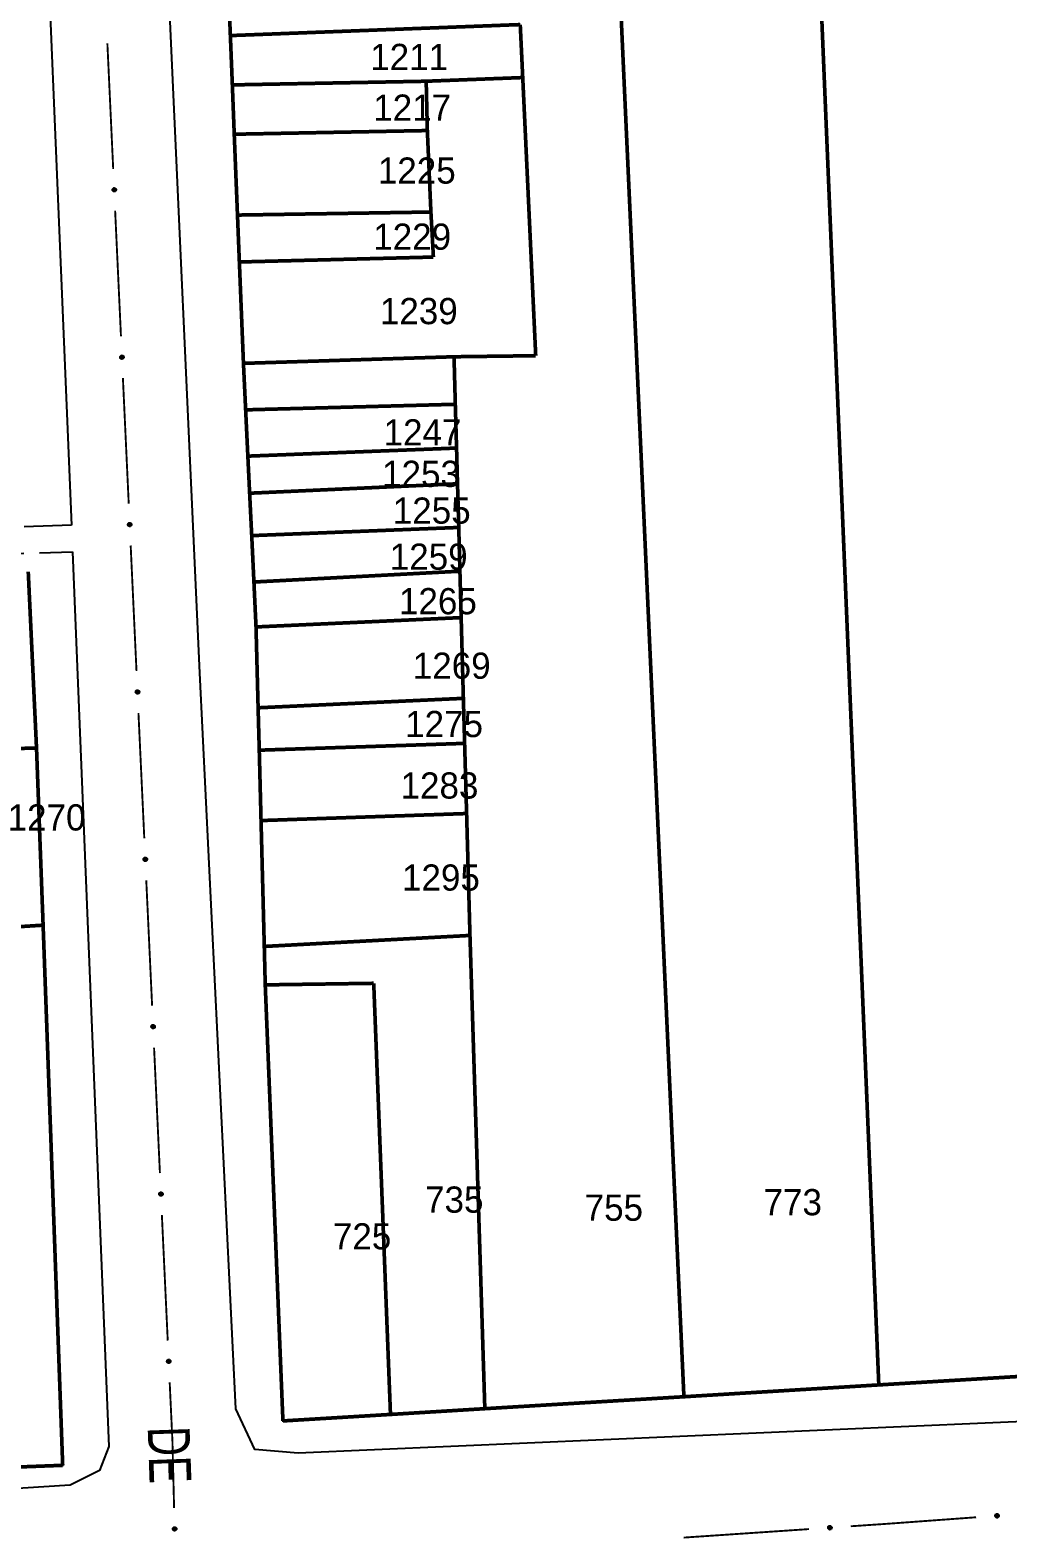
# Model space of a CAD drawing. Extents: x 202481 to 204056, y 4838981 to 4840330.
# Drawn here: x 202910.4 to 203003.8, y 4839515.2 to 4839658.8 of the extents above; entities that cross this region are included whole.
import ezdxf
from ezdxf.enums import TextEntityAlignment as Align

# ---------------------------------------------------------------- set-up
doc = ezdxf.new("R2010")
doc.units = 0
doc.header["$LTSCALE"] = 1.5
doc.header["$MEASUREMENT"] = 0
doc.linetypes.add('TRACO_11', pattern=[8, 3, -1, 3, -1])
for name, color, linetype in [('CD_MALHA_LOTES', 7, 'CONTINUOUS'), ('RU-QUADRA', 210, 'CONTINUOUS'), ('SV-EIXO-RUA-PAV', 20, 'CONTINUOUS'), ('SV-RUA-PAVIM', 7, 'CONTINUOUS'), ('SV-TXT-RUA-PAV', 7, 'CONTINUOUS'), ('Th_NmrPort', 1, 'CONTINUOUS')]:
    doc.layers.add(name, color=color, linetype=linetype)
doc.styles.add('ARIAL', font='ARIAL.SHX')

msp = doc.modelspace()

# ---------------------------------------------------------------- linework, layer by layer
at = {"layer": 'CD_MALHA_LOTES', "linetype": 'Continuous', "const_width": 0.35, "flags": 128}
for points in [[(202972.83, 4839528.28), (202966.6, 4839665.28)], [(202985.75, 4839665.72), (202991.44, 4839529.41)], [(202929.36, 4839662.28), (202929.52, 4839658.26)], [(202929.52, 4839658.26), (202957.2, 4839659.31)], [(202957.44, 4839654.25), (202957.2, 4839659.31)], [(202929.52, 4839658.26), (202929.71, 4839653.55)], [(202929.71, 4839653.55), (202948.22, 4839653.9)], [(202929.71, 4839653.55), (202929.89, 4839648.84)], [(202948.22, 4839653.9), (202957.44, 4839654.25)], [(202948.33, 4839649.19), (202948.22, 4839653.9)], [(202958.68, 4839627.69), (202957.44, 4839654.25)], [(202929.89, 4839648.84), (202948.33, 4839649.19)], [(202948.67, 4839641.41), (202948.33, 4839649.19)], [(202929.89, 4839648.84), (202930.2, 4839641.12)], [(202930.2, 4839641.12), (202948.67, 4839641.41)], [(202930.2, 4839641.12), (202930.38, 4839636.64)], [(202948.91, 4839637.11), (202948.67, 4839641.41)], [(202930.38, 4839636.64), (202948.91, 4839637.11)], [(202930.38, 4839636.64), (202930.77, 4839626.96)], [(202930.77, 4839626.96), (202950.88, 4839627.59)], [(202950.88, 4839627.59), (202958.68, 4839627.69)], [(202951, 4839623.05), (202950.88, 4839627.59)], [(202930.77, 4839626.96), (202930.98, 4839622.52)], [(202930.98, 4839622.52), (202951, 4839623.05)], [(202930.98, 4839622.52), (202931.19, 4839618.1)], [(202951.12, 4839618.87), (202951, 4839623.05)], [(202931.19, 4839618.1), (202951.12, 4839618.87)], [(202951.21, 4839615.46), (202951.12, 4839618.87)], [(202931.19, 4839618.1), (202931.36, 4839614.56)], [(202931.36, 4839614.56), (202951.21, 4839615.46)], [(202931.36, 4839614.56), (202931.56, 4839610.51)], [(202951.33, 4839611.29), (202951.21, 4839615.46)], [(202931.56, 4839610.51), (202951.33, 4839611.29)], [(202931.56, 4839610.51), (202931.77, 4839606.08)], [(202951.44, 4839607.11), (202951.33, 4839611.29)], [(202910.22, 4839607.06), (202911.01, 4839590.22)], [(202931.77, 4839606.08), (202951.44, 4839607.11)], [(202931.77, 4839606.08), (202931.97, 4839601.79)], [(202951.56, 4839602.68), (202951.44, 4839607.11)], [(202931.97, 4839601.79), (202951.56, 4839602.68)], [(202931.97, 4839601.79), (202932.17, 4839594.07)], [(202951.77, 4839594.97), (202951.56, 4839602.68)], [(202932.17, 4839594.07), (202951.77, 4839594.97)], [(202951.89, 4839590.67), (202951.77, 4839594.97)], [(202932.17, 4839594.07), (202932.28, 4839590.02)], [(202894.12, 4839589.88), (202911.01, 4839590.22)], [(202911.01, 4839590.22), (202911.64, 4839573.31)], [(202932.28, 4839590.02), (202951.89, 4839590.67)], [(202952.08, 4839583.97), (202951.89, 4839590.67)], [(202932.28, 4839590.02), (202932.45, 4839583.3)], [(202932.45, 4839583.3), (202952.08, 4839583.97)], [(202932.45, 4839583.3), (202932.76, 4839571.28)], [(202952.4, 4839572.33), (202952.08, 4839583.97)], [(202894.97, 4839572.27), (202911.64, 4839573.31)], [(202911.64, 4839573.31), (202913.51, 4839521.73)], [(202932.76, 4839571.28), (202952.4, 4839572.33)], [(202953.82, 4839527.14), (202952.4, 4839572.33)], [(202932.76, 4839571.28), (202932.85, 4839567.61)], [(202932.85, 4839567.61), (202943.21, 4839567.76)], [(202932.85, 4839567.61), (202934.54, 4839525.97)], [(202943.21, 4839567.76), (202944.81, 4839526.59)], [(203018.98, 4839531.07), (202991.44, 4839529.41)], [(202991.44, 4839529.41), (202972.83, 4839528.28)], [(202944.81, 4839526.59), (202953.82, 4839527.14)], [(202972.83, 4839528.28), (202953.82, 4839527.14)], [(202934.54, 4839525.97), (202944.81, 4839526.59)], [(202913.51, 4839521.73), (202897.15, 4839521.12)]]:
    msp.add_lwpolyline(points, dxfattribs=at)
at = {"layer": 'RU-QUADRA', "linetype": 'Continuous', "const_width": 0.18, "flags": 128}
for points in [[(203018.98, 4839531.07), (202991.44, 4839529.41), (202972.83, 4839528.28), (202953.82, 4839527.14), (202944.81, 4839526.59), (202934.54, 4839525.97), (202932.85, 4839567.61), (202932.76, 4839571.28), (202932.45, 4839583.3), (202932.28, 4839590.02), (202932.17, 4839594.07), (202931.97, 4839601.79), (202931.77, 4839606.08), (202931.56, 4839610.51), (202931.36, 4839614.56), (202931.19, 4839618.1), (202930.98, 4839622.52), (202930.77, 4839626.96), (202930.38, 4839636.64), (202930.2, 4839641.12), (202929.89, 4839648.84), (202929.71, 4839653.55), (202929.52, 4839658.26), (202929.36, 4839662.28)], [(202910.22, 4839607.06), (202911.01, 4839590.22), (202911.64, 4839573.31), (202913.51, 4839521.73), (202897.15, 4839521.12)]]:
    msp.add_lwpolyline(points, dxfattribs=at)
at = {"layer": 'SV-EIXO-RUA-PAV', "const_width": 0.18}
for points in [[(202917.776262, 4839657.515127), (202918.332434, 4839645.528023)], [(202918.517825, 4839641.532321), (202919.073998, 4839629.545217)], [(202919.259389, 4839625.549515), (202919.815561, 4839613.562411)], [(202920.000952, 4839609.56671), (202920.557125, 4839597.579605)], [(202920.743262, 4839593.583938), (202921.302565, 4839581.59698)], [(202921.488999, 4839577.601327), (202922.048303, 4839565.614368)], [(202922.234737, 4839561.618715), (202922.79404, 4839549.631756)], [(202922.980474, 4839545.636103), (202923.539778, 4839533.649145)], [(202923.726212, 4839529.653492), (202923.959255, 4839524.658926)], [(202923.959255, 4839524.658926), (202923.99, 4839524)], [(202923.99, 4839524), (202924.147697, 4839517.661604)], [(202972.80288, 4839514.829178), (202984.775382, 4839515.641083)], [(202988.766216, 4839515.911717), (202991.759342, 4839516.114694)], [(202991.759342, 4839516.114694), (202992.28, 4839516.15)], [(202992.28, 4839516.15), (203000.735431, 4839516.770199)]]:
    msp.add_lwpolyline(points, dxfattribs=at)
at = {"layer": 'SV-EIXO-RUA-PAV'}
for points in [[(202918.528433, 4839643.6788), (202918.565045, 4839643.646372), (202918.58988, 4839643.611015), (202918.602107, 4839643.575564), (202918.604742, 4839643.541419), (202918.603504, 4839643.506184), (202918.594418, 4839643.470935), (202918.575667, 4839643.434046), (202918.543395, 4839643.397091), (202918.505503, 4839643.37403), (202918.471389, 4839643.360184), (202918.435943, 4839643.355386), (202918.401734, 4839643.357162), (202918.365431, 4839643.367811), (202918.328234, 4839643.387178), (202918.291859, 4839643.420528), (202918.267749, 4839643.455358), (202918.256823, 4839643.489959), (202918.252225, 4839643.525624), (202918.253921, 4839643.561581), (202918.263039, 4839643.596131), (202918.282606, 4839643.633548), (202918.315998, 4839643.669014), (202918.350462, 4839643.693457), (202918.3849, 4839643.704866), (202918.420115, 4839643.708602), (202918.455471, 4839643.70779), (202918.491284, 4839643.700131), (202918.528433, 4839643.6788)], [(202919.269996, 4839627.695994), (202919.306609, 4839627.663566), (202919.331444, 4839627.628209), (202919.34367, 4839627.592758), (202919.346306, 4839627.558613), (202919.345067, 4839627.523378), (202919.335981, 4839627.488129), (202919.317231, 4839627.45124), (202919.284959, 4839627.414285), (202919.247067, 4839627.391224), (202919.212952, 4839627.377378), (202919.177506, 4839627.37258), (202919.143297, 4839627.374356), (202919.106995, 4839627.385005), (202919.069797, 4839627.404372), (202919.033422, 4839627.437722), (202919.009312, 4839627.472552), (202918.998387, 4839627.507153), (202918.993789, 4839627.542818), (202918.995484, 4839627.578775), (202919.004603, 4839627.613325), (202919.024169, 4839627.650742), (202919.057562, 4839627.686208), (202919.092026, 4839627.710651), (202919.126464, 4839627.72206), (202919.161679, 4839627.725796), (202919.197034, 4839627.724984), (202919.232848, 4839627.717325), (202919.269996, 4839627.695994)], [(202920.01156, 4839611.713188), (202920.048172, 4839611.68076), (202920.073008, 4839611.645403), (202920.085234, 4839611.609952), (202920.087869, 4839611.575807), (202920.086631, 4839611.540572), (202920.077545, 4839611.505323), (202920.058794, 4839611.468435), (202920.026523, 4839611.431479), (202919.988631, 4839611.408418), (202919.954516, 4839611.394572), (202919.91907, 4839611.389774), (202919.884861, 4839611.391551), (202919.848558, 4839611.402199), (202919.811361, 4839611.421566), (202919.774986, 4839611.454916), (202919.750876, 4839611.489746), (202919.73995, 4839611.524347), (202919.735352, 4839611.560012), (202919.737048, 4839611.595969), (202919.746166, 4839611.630519), (202919.765733, 4839611.667936), (202919.799125, 4839611.703402), (202919.833589, 4839611.727846), (202919.868028, 4839611.739254), (202919.903242, 4839611.74299), (202919.938598, 4839611.742178), (202919.974411, 4839611.73452), (202920.01156, 4839611.713188)], [(202920.753309, 4839595.73042), (202920.78993, 4839595.698002), (202920.814774, 4839595.662651), (202920.82701, 4839595.627203), (202920.829654, 4839595.593059), (202920.828425, 4839595.557823), (202920.819348, 4839595.522572), (202920.800607, 4839595.485678), (202920.768345, 4839595.448715), (202920.730459, 4839595.425644), (202920.696348, 4839595.411789), (202920.660903, 4839595.406982), (202920.626694, 4839595.408749), (202920.590388, 4839595.419388), (202920.553186, 4839595.438745), (202920.516802, 4839595.472086), (202920.492683, 4839595.50691), (202920.481749, 4839595.541508), (202920.477141, 4839595.577172), (202920.478827, 4839595.613129), (202920.487937, 4839595.647681), (202920.507494, 4839595.685104), (202920.540877, 4839595.720578), (202920.575334, 4839595.745031), (202920.60977, 4839595.756448), (202920.644983, 4839595.760193), (202920.680339, 4839595.75939), (202920.716155, 4839595.751741), (202920.753309, 4839595.73042)], [(202921.499046, 4839579.747808), (202921.535667, 4839579.71539), (202921.560512, 4839579.680039), (202921.572747, 4839579.644591), (202921.575392, 4839579.610447), (202921.574162, 4839579.575212), (202921.565086, 4839579.53996), (202921.546345, 4839579.503067), (202921.514083, 4839579.466103), (202921.476197, 4839579.443032), (202921.442085, 4839579.429177), (202921.406641, 4839579.42437), (202921.372431, 4839579.426137), (202921.336126, 4839579.436777), (202921.298923, 4839579.456134), (202921.26254, 4839579.489474), (202921.238421, 4839579.524298), (202921.227486, 4839579.558896), (202921.222879, 4839579.59456), (202921.224565, 4839579.630518), (202921.233674, 4839579.66507), (202921.253231, 4839579.702492), (202921.286614, 4839579.737966), (202921.321072, 4839579.762419), (202921.355507, 4839579.773836), (202921.390721, 4839579.777582), (202921.426077, 4839579.776779), (202921.461892, 4839579.76913), (202921.499046, 4839579.747808)], [(202922.244784, 4839563.765197), (202922.281405, 4839563.732778), (202922.306249, 4839563.697428), (202922.318485, 4839563.66198), (202922.321129, 4839563.627836), (202922.3199, 4839563.5926), (202922.310823, 4839563.557349), (202922.292082, 4839563.520455), (202922.25982, 4839563.483491), (202922.221934, 4839563.46042), (202922.187823, 4839563.446565), (202922.152378, 4839563.441758), (202922.118169, 4839563.443526), (202922.081864, 4839563.454165), (202922.044661, 4839563.473522), (202922.008277, 4839563.506863), (202921.984158, 4839563.541686), (202921.973224, 4839563.576284), (202921.968616, 4839563.611948), (202921.970302, 4839563.647906), (202921.979412, 4839563.682458), (202921.998969, 4839563.71988), (202922.032352, 4839563.755355), (202922.066809, 4839563.779807), (202922.101245, 4839563.791225), (202922.136458, 4839563.79497), (202922.171814, 4839563.794167), (202922.20763, 4839563.786518), (202922.244784, 4839563.765197)], [(202922.990521, 4839547.782585), (202923.027142, 4839547.750167), (202923.051987, 4839547.714816), (202923.064222, 4839547.679368), (202923.066867, 4839547.645224), (202923.065638, 4839547.609988), (202923.056561, 4839547.574737), (202923.03782, 4839547.537843), (202923.005558, 4839547.50088), (202922.967672, 4839547.477809), (202922.93356, 4839547.463954), (202922.898116, 4839547.459147), (202922.863906, 4839547.460914), (202922.827601, 4839547.471553), (202922.790398, 4839547.49091), (202922.754015, 4839547.524251), (202922.729896, 4839547.559075), (202922.718961, 4839547.593673), (202922.714354, 4839547.629337), (202922.71604, 4839547.665294), (202922.725149, 4839547.699846), (202922.744706, 4839547.737269), (202922.778089, 4839547.772743), (202922.812547, 4839547.797196), (202922.846982, 4839547.808613), (202922.882196, 4839547.812358), (202922.917552, 4839547.811555), (202922.953367, 4839547.803906), (202922.990521, 4839547.782585)], [(202923.736259, 4839531.799973), (202923.77288, 4839531.767555), (202923.797724, 4839531.732204), (202923.80996, 4839531.696756), (202923.812604, 4839531.662612), (202923.811375, 4839531.627377), (202923.802298, 4839531.592125), (202923.783557, 4839531.555232), (202923.751295, 4839531.518268), (202923.713409, 4839531.495197), (202923.679298, 4839531.481342), (202923.643854, 4839531.476535), (202923.609644, 4839531.478302), (202923.573339, 4839531.488942), (202923.536136, 4839531.508299), (202923.499753, 4839531.541639), (202923.475633, 4839531.576463), (202923.464699, 4839531.611061), (202923.460092, 4839531.646725), (202923.461777, 4839531.682683), (202923.470887, 4839531.717235), (202923.490444, 4839531.754657), (202923.523827, 4839531.790131), (202923.558285, 4839531.814584), (202923.59272, 4839531.826001), (202923.627934, 4839531.829747), (202923.663289, 4839531.828944), (202923.699105, 4839531.821295), (202923.736259, 4839531.799973)], [(203002.578724, 4839517.01578), (203002.610158, 4839517.05325), (203002.644835, 4839517.079025), (203002.679945, 4839517.092199), (203002.714007, 4839517.09575), (203002.749263, 4839517.095459), (203002.784743, 4839517.087322), (203002.822122, 4839517.069569), (203002.85993, 4839517.038301), (203002.884, 4839517.001042), (203002.898757, 4839516.967311), (203002.904505, 4839516.932007), (203002.903648, 4839516.897763), (203002.893978, 4839516.861187), (203002.875617, 4839516.823483), (203002.843256, 4839516.786226), (203002.809086, 4839516.761189), (203002.774791, 4839516.749339), (203002.739262, 4839516.743785), (203002.703272, 4839516.744514), (203002.66849, 4839516.752702), (203002.630561, 4839516.771257), (203002.594211, 4839516.803685), (203002.568851, 4839516.83748), (203002.556522, 4839516.871599), (203002.551842, 4839516.906701), (203002.551704, 4839516.942066), (203002.558398, 4839516.978072), (203002.578724, 4839517.01578)], [(202924.303914, 4839515.808597), (202924.339821, 4839515.775389), (202924.36389, 4839515.739507), (202924.375352, 4839515.703801), (202924.377253, 4839515.669608), (202924.375258, 4839515.634407), (202924.365417, 4839515.599362), (202924.345878, 4839515.562884), (202924.312819, 4839515.526631), (202924.274441, 4839515.504389), (202924.240036, 4839515.49128), (202924.204495, 4839515.487244), (202924.170332, 4839515.489756), (202924.134267, 4839515.501182), (202924.097494, 4839515.521344), (202924.061844, 4839515.555468), (202924.038488, 4839515.590808), (202924.028309, 4839515.625635), (202924.024478, 4839515.661391), (202924.026946, 4839515.697303), (202924.036805, 4839515.731649), (202924.057171, 4839515.768637), (202924.091318, 4839515.803377), (202924.126299, 4839515.827075), (202924.160974, 4839515.83774), (202924.196261, 4839515.840719), (202924.231591, 4839515.839147), (202924.267232, 4839515.830721), (202924.303914, 4839515.808597)], [(202986.62, 4839515.876507), (202986.651639, 4839515.913803), (202986.686458, 4839515.939388), (202986.72164, 4839515.952368), (202986.755721, 4839515.955731), (202986.790975, 4839515.955245), (202986.826409, 4839515.946914), (202986.86369, 4839515.928955), (202986.901326, 4839515.897479), (202986.92519, 4839515.860088), (202986.939761, 4839515.826277), (202986.945315, 4839515.790941), (202986.944269, 4839515.756702), (202986.934397, 4839515.720181), (202986.915829, 4839515.682578), (202986.883263, 4839515.6455), (202986.848956, 4839515.620652), (202986.814596, 4839515.60899), (202986.779037, 4839515.603632), (202986.743052, 4839515.604559), (202986.708315, 4839515.612938), (202986.670489, 4839515.631702), (202986.634319, 4839515.66433), (202986.609145, 4839515.698264), (202986.597004, 4839515.732451), (202986.592517, 4839515.767578), (202986.592574, 4839515.802943), (202986.599467, 4839515.838912), (202986.62, 4839515.876507)]]:
    msp.add_lwpolyline(points, close=True, dxfattribs=at)
for points in [[(202918.253921, 4839643.561581), (202918.267749, 4839643.455358)], [(202918.259316, 4839643.57455), (202918.279018, 4839643.444329)], [(202918.263039, 4839643.596131), (202918.291859, 4839643.420528)], [(202918.275454, 4839643.609449), (202918.309223, 4839643.411581)], [(202918.282606, 4839643.633548), (202918.328234, 4839643.387178)], [(202918.301008, 4839643.647516), (202918.34618, 4839643.380512)], [(202918.315998, 4839643.669014), (202918.365431, 4839643.367811)], [(202918.33233, 4839643.679021), (202918.382315, 4839643.367163)], [(202918.350462, 4839643.693457), (202918.401734, 4839643.357162)], [(202918.367074, 4839643.695659), (202918.418197, 4839643.359265)], [(202918.3849, 4839643.704866), (202918.435943, 4839643.355386)], [(202918.402197, 4839643.704119), (202918.450974, 4839643.35942)], [(202918.420115, 4839643.708602), (202918.471389, 4839643.360184)], [(202918.439063, 4839643.704463), (202918.489997, 4839643.372159)], [(202918.455471, 4839643.70779), (202918.505503, 4839643.37403)], [(202918.473455, 4839643.699229), (202918.524677, 4839643.39016)], [(202918.491284, 4839643.700131), (202918.543395, 4839643.397091)], [(202918.508101, 4839643.688542), (202918.557489, 4839643.419002)], [(202918.528433, 4839643.6788), (202918.575667, 4839643.434046)], [(202918.547658, 4839643.660326), (202918.584279, 4839643.459859)], [(202918.565045, 4839643.646372), (202918.594418, 4839643.470935)], [(202918.579289, 4839643.626278), (202918.597565, 4839643.497357)], [(202918.58988, 4839643.611015), (202918.603504, 4839643.506184)], [(202919.024169, 4839627.650742), (202919.069797, 4839627.404372)], [(202919.042572, 4839627.66471), (202919.087744, 4839627.397706)], [(202919.057562, 4839627.686208), (202919.106995, 4839627.385005)], [(202919.073894, 4839627.696215), (202919.123879, 4839627.384357)], [(202919.092026, 4839627.710651), (202919.143297, 4839627.374356)], [(202919.108637, 4839627.712853), (202919.159761, 4839627.37646)], [(202919.126464, 4839627.72206), (202919.177506, 4839627.37258)], [(202919.143761, 4839627.721313), (202919.192538, 4839627.376614)], [(202919.161679, 4839627.725796), (202919.212952, 4839627.377378)], [(202919.180626, 4839627.721657), (202919.23156, 4839627.389353)], [(202919.197034, 4839627.724984), (202919.247067, 4839627.391224)], [(202919.215019, 4839627.716423), (202919.266241, 4839627.407354)], [(202919.232848, 4839627.717325), (202919.284959, 4839627.414285)], [(202919.249665, 4839627.705737), (202919.299052, 4839627.436196)], [(202919.269996, 4839627.695994), (202919.317231, 4839627.45124)], [(202919.289221, 4839627.67752), (202919.325842, 4839627.477053)], [(202919.306609, 4839627.663566), (202919.335981, 4839627.488129)], [(202919.320853, 4839627.643472), (202919.339129, 4839627.514551)], [(202918.995484, 4839627.578775), (202919.009312, 4839627.472552)], [(202919.000879, 4839627.591744), (202919.020581, 4839627.461523)], [(202919.004603, 4839627.613325), (202919.033422, 4839627.437722)], [(202919.017018, 4839627.626643), (202919.050786, 4839627.428775)], [(202919.331444, 4839627.628209), (202919.345067, 4839627.523378)], [(202919.737048, 4839611.595969), (202919.750876, 4839611.489746)], [(202919.742443, 4839611.608938), (202919.762145, 4839611.478717)], [(202919.746166, 4839611.630519), (202919.774986, 4839611.454916)], [(202919.758582, 4839611.643837), (202919.79235, 4839611.445969)], [(202919.765733, 4839611.667936), (202919.811361, 4839611.421566)], [(202919.784135, 4839611.681904), (202919.829307, 4839611.4149)], [(202919.799125, 4839611.703402), (202919.848558, 4839611.402199)], [(202919.815457, 4839611.713409), (202919.865442, 4839611.401551)], [(202919.833589, 4839611.727846), (202919.884861, 4839611.391551)], [(202919.850201, 4839611.730047), (202919.901325, 4839611.393654)], [(202919.868028, 4839611.739254), (202919.91907, 4839611.389774)], [(202919.885324, 4839611.738507), (202919.934101, 4839611.393809)], [(202919.903242, 4839611.74299), (202919.954516, 4839611.394572)], [(202919.92219, 4839611.738851), (202919.973124, 4839611.406547)], [(202919.938598, 4839611.742178), (202919.988631, 4839611.408418)], [(202919.956583, 4839611.733617), (202920.007804, 4839611.424548)], [(202919.974411, 4839611.73452), (202920.026523, 4839611.431479)], [(202919.991228, 4839611.722931), (202920.040616, 4839611.45339)], [(202920.01156, 4839611.713188), (202920.058794, 4839611.468435)], [(202920.030785, 4839611.694714), (202920.067406, 4839611.494247)], [(202920.048172, 4839611.68076), (202920.077545, 4839611.505323)], [(202920.062417, 4839611.660666), (202920.080692, 4839611.531745)], [(202920.073008, 4839611.645403), (202920.086631, 4839611.540572)], [(202920.478827, 4839595.613129), (202920.492683, 4839595.50691)], [(202920.484219, 4839595.6261), (202920.503955, 4839595.495884)], [(202920.487937, 4839595.647681), (202920.516802, 4839595.472086)], [(202920.500349, 4839595.661002), (202920.534169, 4839595.463143)], [(202920.507494, 4839595.685104), (202920.553186, 4839595.438745)], [(202920.525892, 4839595.699076), (202920.571134, 4839595.432084)], [(202920.540877, 4839595.720578), (202920.590388, 4839595.419388)], [(202920.557206, 4839595.73059), (202920.607273, 4839595.418744)], [(202920.575334, 4839595.745031), (202920.626694, 4839595.408749)], [(202920.591946, 4839595.747237), (202920.643157, 4839595.410856)], [(202920.60977, 4839595.756448), (202920.660903, 4839595.406982)], [(202920.627067, 4839595.755705), (202920.675934, 4839595.41102)], [(202920.644983, 4839595.760193), (202920.696348, 4839595.411789)], [(202920.663932, 4839595.75606), (202920.714953, 4839595.423768)], [(202920.680339, 4839595.75939), (202920.730459, 4839595.425644)], [(202920.698326, 4839595.750834), (202920.749629, 4839595.441779)], [(202920.716155, 4839595.751741), (202920.768345, 4839595.448715)], [(202920.732975, 4839595.740157), (202920.782433, 4839595.470629)], [(202920.753309, 4839595.73042), (202920.800607, 4839595.485678)], [(202920.772539, 4839595.711951), (202920.809212, 4839595.511493)], [(202920.78993, 4839595.698002), (202920.819348, 4839595.522572)], [(202920.804179, 4839595.677911), (202920.822488, 4839595.548995)], [(202920.814774, 4839595.662651), (202920.828425, 4839595.557823)], [(202921.224565, 4839579.630518), (202921.238421, 4839579.524298)], [(202921.229957, 4839579.643488), (202921.249692, 4839579.513272)], [(202921.233674, 4839579.66507), (202921.26254, 4839579.489474)], [(202921.246086, 4839579.678391), (202921.279906, 4839579.480532)], [(202921.253231, 4839579.702492), (202921.298923, 4839579.456134)], [(202921.27163, 4839579.716465), (202921.316872, 4839579.449472)], [(202921.286614, 4839579.737966), (202921.336126, 4839579.436777)], [(202921.302944, 4839579.747978), (202921.35301, 4839579.436133)], [(202921.321072, 4839579.762419), (202921.372431, 4839579.426137)], [(202921.337683, 4839579.764625), (202921.388895, 4839579.428245)], [(202921.355507, 4839579.773836), (202921.406641, 4839579.42437)], [(202921.372804, 4839579.773094), (202921.421671, 4839579.428408)], [(202921.390721, 4839579.777582), (202921.442085, 4839579.429177)], [(202921.40967, 4839579.773448), (202921.46069, 4839579.441157)], [(202921.426077, 4839579.776779), (202921.476197, 4839579.443032)], [(202921.444064, 4839579.768223), (202921.495366, 4839579.459167)], [(202921.461892, 4839579.76913), (202921.514083, 4839579.466103)], [(202921.478712, 4839579.757545), (202921.52817, 4839579.488018)], [(202921.499046, 4839579.747808), (202921.546345, 4839579.503067)], [(202921.518276, 4839579.729339), (202921.55495, 4839579.528881)], [(202921.535667, 4839579.71539), (202921.565086, 4839579.53996)], [(202921.549917, 4839579.695299), (202921.568226, 4839579.566383)], [(202921.560512, 4839579.680039), (202921.574162, 4839579.575212)], [(202921.970302, 4839563.647906), (202921.984158, 4839563.541686)], [(202921.975694, 4839563.660876), (202921.99543, 4839563.530661)], [(202921.979412, 4839563.682458), (202922.008277, 4839563.506863)], [(202921.991824, 4839563.695779), (202922.025644, 4839563.49792)], [(202921.998969, 4839563.71988), (202922.044661, 4839563.473522)], [(202922.017367, 4839563.733853), (202922.062609, 4839563.466861)], [(202922.032352, 4839563.755355), (202922.081864, 4839563.454165)], [(202922.048681, 4839563.765366), (202922.098748, 4839563.453521)], [(202922.066809, 4839563.779807), (202922.118169, 4839563.443526)], [(202922.083421, 4839563.782013), (202922.134632, 4839563.445633)], [(202922.101245, 4839563.791225), (202922.152378, 4839563.441758)], [(202922.118542, 4839563.790482), (202922.167409, 4839563.445797)], [(202922.136458, 4839563.79497), (202922.187823, 4839563.446565)], [(202922.155407, 4839563.790836), (202922.206428, 4839563.458545)], [(202922.171814, 4839563.794167), (202922.221934, 4839563.46042)], [(202922.189801, 4839563.785611), (202922.241104, 4839563.476555)], [(202922.20763, 4839563.786518), (202922.25982, 4839563.483491)], [(202922.22445, 4839563.774934), (202922.273908, 4839563.505406)], [(202922.244784, 4839563.765197), (202922.292082, 4839563.520455)], [(202922.264014, 4839563.746728), (202922.300687, 4839563.54627)], [(202922.281405, 4839563.732778), (202922.310823, 4839563.557349)], [(202922.295654, 4839563.712688), (202922.313964, 4839563.583771)], [(202922.306249, 4839563.697428), (202922.3199, 4839563.5926)], [(202922.71604, 4839547.665294), (202922.729896, 4839547.559075)], [(202922.721432, 4839547.678265), (202922.741168, 4839547.548049)], [(202922.725149, 4839547.699846), (202922.754015, 4839547.524251)], [(202922.737561, 4839547.713167), (202922.771381, 4839547.515309)], [(202922.744706, 4839547.737269), (202922.790398, 4839547.49091)], [(202922.763105, 4839547.751242), (202922.808347, 4839547.484249)], [(202922.778089, 4839547.772743), (202922.827601, 4839547.471553)], [(202922.794419, 4839547.782755), (202922.844485, 4839547.470909)], [(202922.812547, 4839547.797196), (202922.863906, 4839547.460914)], [(202922.829158, 4839547.799402), (202922.88037, 4839547.463022)], [(202922.846982, 4839547.808613), (202922.898116, 4839547.459147)], [(202922.864279, 4839547.807871), (202922.913146, 4839547.463185)], [(202922.882196, 4839547.812358), (202922.93356, 4839547.463954)], [(202922.901145, 4839547.808225), (202922.952165, 4839547.475934)], [(202922.917552, 4839547.811555), (202922.967672, 4839547.477809)], [(202922.935539, 4839547.802999), (202922.986841, 4839547.493944)], [(202922.953367, 4839547.803906), (202923.005558, 4839547.50088)], [(202922.970187, 4839547.792322), (202923.019645, 4839547.522794)], [(202922.990521, 4839547.782585), (202923.03782, 4839547.537843)], [(202923.009751, 4839547.764116), (202923.046425, 4839547.563658)], [(202923.027142, 4839547.750167), (202923.056561, 4839547.574737)], [(202923.041392, 4839547.730076), (202923.059701, 4839547.60116)], [(202923.051987, 4839547.714816), (202923.065638, 4839547.609988)], [(202923.461777, 4839531.682683), (202923.475633, 4839531.576463)], [(202923.467169, 4839531.695653), (202923.486905, 4839531.565437)], [(202923.470887, 4839531.717235), (202923.499753, 4839531.541639)], [(202923.483299, 4839531.730556), (202923.517119, 4839531.532697)], [(202923.490444, 4839531.754657), (202923.536136, 4839531.508299)], [(202923.508842, 4839531.76863), (202923.554084, 4839531.501637)], [(202923.523827, 4839531.790131), (202923.573339, 4839531.488942)], [(202923.540156, 4839531.800143), (202923.590223, 4839531.488298)], [(202923.558285, 4839531.814584), (202923.609644, 4839531.478302)], [(202923.574896, 4839531.81679), (202923.626107, 4839531.48041)], [(202923.59272, 4839531.826001), (202923.643854, 4839531.476535)], [(202923.610017, 4839531.825259), (202923.658884, 4839531.480573)], [(202923.627934, 4839531.829747), (202923.679298, 4839531.481342)], [(202923.646882, 4839531.825613), (202923.697903, 4839531.493322)], [(202923.663289, 4839531.828944), (202923.713409, 4839531.495197)], [(202923.681276, 4839531.820388), (202923.732579, 4839531.511332)], [(202923.699105, 4839531.821295), (202923.751295, 4839531.518268)], [(202923.715925, 4839531.80971), (202923.765383, 4839531.540183)], [(202923.736259, 4839531.799973), (202923.783557, 4839531.555232)], [(202923.755489, 4839531.781504), (202923.792162, 4839531.581046)], [(202923.77288, 4839531.767555), (202923.802298, 4839531.592125)], [(202923.787129, 4839531.747464), (202923.805439, 4839531.618548)], [(202923.797724, 4839531.732204), (202923.811375, 4839531.627377)], [(203002.578724, 4839517.01578), (203002.822122, 4839517.069569)], [(203002.596676, 4839517.035494), (203002.796087, 4839517.077485)], [(203002.610158, 4839517.05325), (203002.784743, 4839517.087322)], [(203002.629862, 4839517.068029), (203002.758246, 4839517.089759)], [(203002.644835, 4839517.079025), (203002.749263, 4839517.095459)], [(202924.026946, 4839515.697303), (202924.038488, 4839515.590808)], [(202924.032619, 4839515.710154), (202924.049518, 4839515.579539)], [(202924.036805, 4839515.731649), (202924.061844, 4839515.555468)], [(202924.049503, 4839515.744697), (202924.079012, 4839515.54615)], [(202924.057171, 4839515.768637), (202924.097494, 4839515.521344)], [(202924.075869, 4839515.782207), (202924.115293, 4839515.514294)], [(202924.091318, 4839515.803377), (202924.134267, 4839515.501182)], [(202924.107861, 4839515.813031), (202924.151133, 4839515.500171)], [(202924.126299, 4839515.827075), (202924.170332, 4839515.489756)], [(202924.142954, 4839515.828919), (202924.186837, 4839515.491505)], [(202924.160974, 4839515.83774), (202924.204495, 4839515.487244)], [(202924.178251, 4839515.836622), (202924.21961, 4839515.490955)], [(202924.196261, 4839515.840719), (202924.240036, 4839515.49128)], [(202924.215116, 4839515.836174), (202924.258897, 4839515.502852)], [(202924.231591, 4839515.839147), (202924.274441, 4839515.504389)], [(202924.249388, 4839515.830202), (202924.293957, 4839515.520104)], [(202924.267232, 4839515.830721), (202924.312819, 4839515.526631)], [(202924.283796, 4839515.818774), (202924.32738, 4839515.548234)], [(202924.303914, 4839515.808597), (202924.345878, 4839515.562884)], [(202924.322737, 4839515.789714), (202924.355042, 4839515.588506)], [(202924.339821, 4839515.775389), (202924.365417, 4839515.599362)], [(202924.35363, 4839515.754994), (202924.369131, 4839515.62571)], [(202924.36389, 4839515.739507), (202924.375258, 4839515.634407)], [(202986.592517, 4839515.767578), (202986.939761, 4839515.826277)], [(202986.592574, 4839515.802943), (202986.92519, 4839515.860088)], [(202986.59625, 4839515.78661), (202986.927392, 4839515.844625)], [(202986.597004, 4839515.732451), (202986.945315, 4839515.790941)], [(202986.597382, 4839515.74976), (202986.94096, 4839515.805883)], [(202986.599467, 4839515.838912), (202986.901326, 4839515.897479)], [(202986.600749, 4839515.821106), (202986.908655, 4839515.878913)], [(202986.606589, 4839515.714825), (202986.941815, 4839515.773117)], [(202986.609145, 4839515.698264), (202986.944269, 4839515.756702)], [(202986.610694, 4839515.855972), (202986.879119, 4839515.911102)], [(202986.62, 4839515.876507), (202986.86369, 4839515.928955)], [(202986.623965, 4839515.680444), (202986.934685, 4839515.737075)], [(202986.634319, 4839515.66433), (202986.934397, 4839515.720181)], [(202986.63806, 4839515.896122), (202986.8377, 4839515.937014)], [(202986.651639, 4839515.913803), (202986.826409, 4839515.946914)], [(202986.656131, 4839515.649802), (202986.92211, 4839515.700663)], [(202986.670489, 4839515.631702), (202986.915829, 4839515.682578)], [(202986.671425, 4839515.928473), (202986.799926, 4839515.949496)], [(202986.686458, 4839515.939388), (202986.790975, 4839515.955245)], [(202986.694735, 4839515.625067), (202986.891837, 4839515.663051)], [(202986.708315, 4839515.612938), (202986.883263, 4839515.6455)], [(202986.72997, 4839515.609677), (202986.859741, 4839515.632154)], [(202986.743052, 4839515.604559), (202986.848956, 4839515.620652)], [(203002.551704, 4839516.942066), (203002.884, 4839517.001042)], [(203002.551842, 4839516.906701), (203002.898757, 4839516.967311)], [(203002.55547, 4839516.925753), (203002.886287, 4839516.985591)], [(203002.556522, 4839516.871599), (203002.904505, 4839516.932007)], [(203002.556804, 4839516.88891), (203002.900069, 4839516.946925)], [(203002.558398, 4839516.978072), (203002.85993, 4839517.038301)], [(203002.559779, 4839516.960274), (203002.867362, 4839517.019776)], [(203002.566204, 4839516.854026), (203002.901104, 4839516.914164)], [(203002.568851, 4839516.83748), (203002.903648, 4839516.897763)], [(203002.569531, 4839516.995194), (203002.837649, 4839517.051801)], [(203002.583769, 4839516.819742), (203002.894173, 4839516.878083)], [(203002.594211, 4839516.803685), (203002.893978, 4839516.861187)], [(203002.616104, 4839516.789277), (203002.881799, 4839516.841602)], [(203002.630561, 4839516.771257), (203002.875617, 4839516.823483)], [(203002.654843, 4839516.764755), (203002.851733, 4839516.803824)], [(203002.66849, 4839516.752702), (203002.843256, 4839516.786226)], [(203002.690163, 4839516.749559), (203002.819808, 4839516.77275)], [(203002.703272, 4839516.744514), (203002.809086, 4839516.761189)]]:
    msp.add_lwpolyline(points, dxfattribs=at)
at = {"layer": 'SV-RUA-PAVIM', "linetype": 'Continuous'}
for points in [[(203096.4, 4839840.08, 4.89), (203099.75, 4839759.97, 5.4), (203102.94, 4839684.27, 7.27), (203106.01, 4839605.54, 10.15), (203108.87, 4839537.6, 11.71), (203108.4, 4839534.87, 11.71), (203106.51, 4839532.98, 11.71), (203101.36, 4839532.17, 11.71), (203023.45, 4839526.72, 11.34), (202935.99, 4839522.88, 10.96), (202931.85, 4839523.23, 10.96), (202930.03, 4839527.11, 10.96), (202926.62, 4839597.41, 9.97), (202923.4, 4839668.04, 9.31), (202920.38, 4839743.25, 8.02), (202915.66, 4839852.95, 6.24), (202915.17, 4839863.32, 5.54), (202914.6, 4839875.39, 5.54), (202916.04, 4839878.61, 5.54), (202918.68, 4839879.86, 5.52), (203009.04, 4839880.75, 5.52)], [(202904.44, 4839837.33, 6.47), (202908.31, 4839756.52, 7.63), (202911.24, 4839686.04, 8.72), (202913.88, 4839622.92, 9.52), (202914.34, 4839611.52, 9.52)], [(202914.45, 4839608.97, 9.52), (202917.91, 4839523.52, 10.74), (202917.03, 4839521.24, 10.74), (202914.22, 4839519.85, 10.74), (202879.52, 4839517.63, 10.74)]]:
    msp.add_polyline3d(points, dxfattribs=at)
at = {"layer": 'SV-RUA-PAVIM', "linetype": 'TRACO_11'}
msp.add_polyline3d([(202914.34, 4839611.52, 8.25), (202886.36, 4839610.41, 8.25), (202840.62, 4839610.83, 8.25), (202840.79, 4839607.83, 8.25), (202875.3, 4839607.74, 8.25), (202914.45, 4839608.97, 8.25)], dxfattribs=at)

# ---------------------------------------------------------------- texts
at = {"layer": 'SV-TXT-RUA-PAV', "style": 'ARIAL', "width": 0.7}
msp.add_text('DE', height=4, rotation=272, dxfattribs=at).set_placement((202921.62292, 4839525.370499))
at = {"layer": 'Th_NmrPort', "color": 1}
for s, p in [('1211', (202942.873333, 4839656.22)), ('1217', (202943.163333, 4839651.38)), ('1225', (202943.603333, 4839645.37)), ('1229', (202943.163333, 4839639.06)), ('1239', (202943.796667, 4839631.95)), ('1247', (202944.15, 4839620.37)), ('1253', (202944.01, 4839616.41)), ('1255', (202945.03, 4839612.9)), ('1259', (202944.74, 4839608.5)), ('1265', (202945.62, 4839604.25)), ('1269', (202946.94, 4839598.09)), ('1275', (202946.21, 4839592.52)), ('1283', (202945.77, 4839586.65)), ('1270', (202908.25, 4839583.6)), ('1295', (202945.91, 4839577.86)), ('735', (202948.11, 4839547.106667)), ('755', (202963.35, 4839546.333333)), ('773', (202980.43, 4839546.86)), ('725', (202939.31, 4839543.596667))]:
    msp.add_text(s, height=2.5, dxfattribs=at).set_placement(p, align=Align.MIDDLE_LEFT)

doc.saveas('drawing.dxf')
